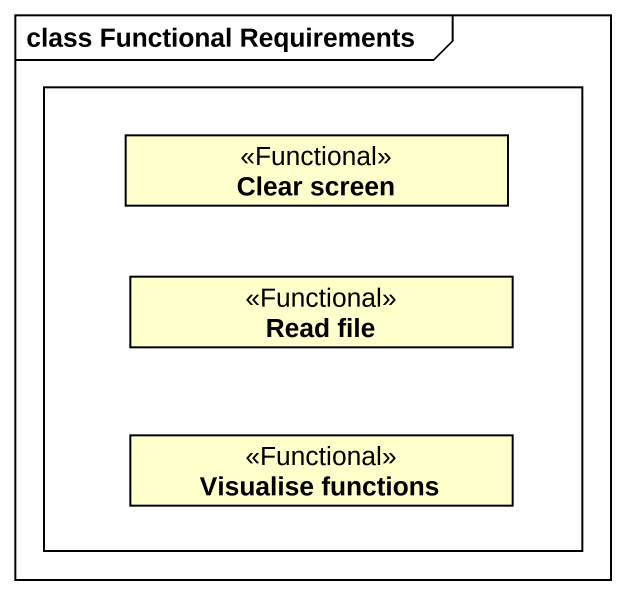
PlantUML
@startuml
mainframe class Functional Requirements
hide circle
hide empty members
rectangle " " as rectangle1 {
  class "Clear screen" as Clear_screen <<Functional>>
  class "Read file" as Read_file <<Functional>>
  class "Visualise functions" as Visualise_functions <<Functional>>
}
@enduml
